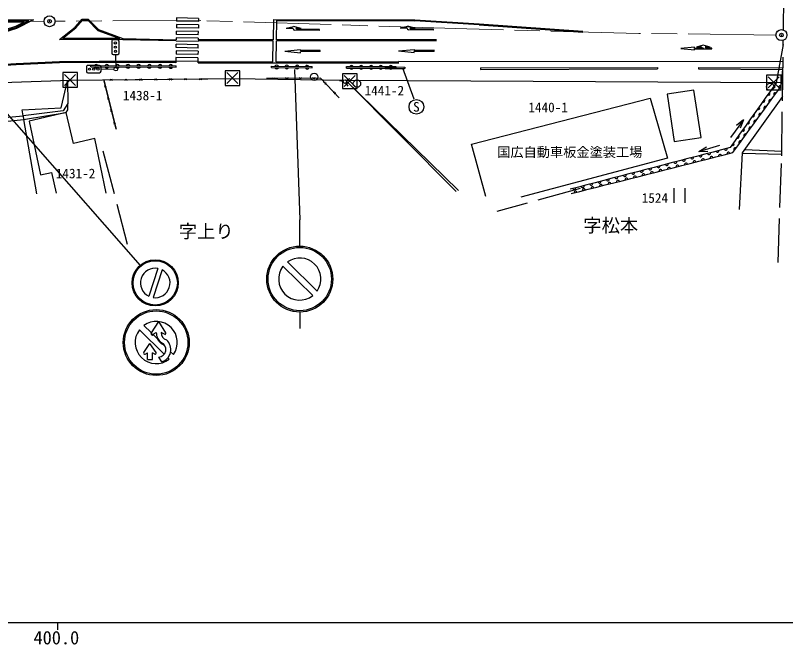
# Model space of a CAD drawing. Units: millimetres, scale not verified. Extents: x 40000 to 680000, y 20000 to 380000.
# Drawn here: x 462256 to 567344, y 201965 to 287846 of the extents above; entities that cross this region are included whole.
import ezdxf
from ezdxf.enums import TextEntityAlignment as Align

# ---------------------------------------------------------------- set-up
doc = ezdxf.new("R2010")
doc.units = ezdxf.units.MM
doc.header["$LTSCALE"] = 1000
doc.header["$PDMODE"] = 32
doc.header["$PDSIZE"] = 500
doc.linetypes.add('CHAIN', pattern=[18.5, 12, -1.5, 3.5, -1.5])
doc.linetypes.add('DASHED', pattern=[7.5, 6, -1.5])
for name, color, linetype, lineweight in [('M-BGD', 7, 'Continuous', 25), ('M-BGD-EXST', 7, 'Continuous', 25), ('M-BMK', 2, 'CHAIN', 13), ('M-BMK-HTXT', 7, 'Continuous', 13), ('M-BMK-SRVR', 3, 'Continuous', 25), ('M-STR-STRC', 7, 'Continuous', 25), ('M-TTL-BAND', 7, 'Continuous', 25)]:
    doc.layers.add(name, color=color, linetype=linetype, lineweight=lineweight)
doc.layers.add('M-OTRS', color=6, linetype='Continuous')
doc.styles.add('ＭＳ ゴシック', font='')
doc.styles.get('ＭＳ ゴシック').set_extended_font_data('MS Gothic')

msp = doc.modelspace()

# ---------------------------------------------------------------- linework, layer by layer
at = {"layer": 'M-BGD', "linetype": 'DASHED'}
for p, q in [((567039, 285922), (567782, 343525)), ((567013, 283890), (566062, 278637)), ((566717, 278191), (566969, 280496)), ((460303, 273858), (463297, 274126)), ((460348, 273311), (463383, 273615)), ((474205, 269352), (477516, 256628)), ((539318, 264227), (527932, 261065))]:
    msp.add_line(p, q, dxfattribs=at)
at = {"layer": 'M-BGD'}
for p, q in [((472542, 280805), (472543, 281005)), ((472542, 280805), (484179, 280770)), ((472543, 281005), (484180, 280970)), ((484179, 280770), (484180, 280970)), ((497207, 280712), (497209, 280912)), ((497207, 280712), (502768, 280671)), ((497209, 280912), (502769, 280871)), ((502768, 280671), (502769, 280871)), ((507432, 280863), (514143, 280862)), ((507432, 280663), (507432, 280863)), ((507432, 280663), (514143, 280662)), ((512720, 280803), (512719, 280603)), ((512719, 280603), (515372, 280579)), ((512720, 280803), (515374, 280779)), ((514143, 280862), (514143, 280662)), ((566982, 281511), (514505, 281555)), ((515374, 280779), (515372, 280579)), ((525696, 280680), (549850, 280731)), ((525696, 280680), (525697, 280480)), ((549850, 280731), (549851, 280531)), ((555458, 280739), (555457, 280539)), ((555458, 280739), (566972, 280670)), ((525697, 280480), (549851, 280531)), ((555457, 280539), (566966, 280470)), ((474302, 279050), (488508, 279186)), ((474302, 279050), (476000, 272333)), ((476000, 272333), (474302, 279050)), ((475137, 279133), (475497, 278986)), ((475138, 278983), (475495, 279136)), ((477166, 279152), (477526, 279006)), ((477167, 279002), (477525, 279156)), ((479195, 279172), (479555, 279025)), ((479197, 279022), (479554, 279175)), ((481225, 279191), (481585, 279045)), ((481226, 279041), (481583, 279195)), ((483254, 279211), (483614, 279064)), ((483256, 279061), (483613, 279214)), ((485283, 279230), (485644, 279084)), ((485285, 279080), (485642, 279234)), ((487313, 279250), (487673, 279103)), ((487314, 279100), (487672, 279253)), ((503896, 279270), (496526, 279210)), ((497611, 279144), (497284, 279291)), ((497610, 279294), (497286, 279141)), ((499454, 279159), (499127, 279306)), ((499452, 279309), (499128, 279156)), ((501296, 279174), (500969, 279321)), ((501295, 279324), (500970, 279171)), ((503139, 279189), (502812, 279337)), ((503137, 279339), (502813, 279187)), ((506421, 276610), (503896, 279270)), ((504693, 278539), (504361, 278671)), ((504585, 278436), (504470, 278774)), ((507336, 278940), (522728, 263925)), ((522373, 263820), (507336, 278940)), ((566946, 278660), (507336, 278940)), ((566062, 278637), (565363, 277655)), ((474625, 278080), (474404, 278340)), ((474479, 278043), (474550, 278377)), ((505847, 277106), (505733, 277444)), ((554842, 277639), (551174, 277082)), ((555822, 271172), (554842, 277639)), ((565363, 277655), (564663, 276673)), ((565584, 276626), (566264, 277565)), ((566264, 277565), (566717, 278191)), ((475049, 276401), (474829, 276661)), ((474904, 276364), (474974, 276698)), ((505956, 277209), (505624, 277341)), ((551174, 277082), (552154, 270616)), ((564663, 276673), (563964, 275691)), ((564904, 275687), (565584, 276626)), ((563964, 275691), (563265, 274709)), ((564224, 274748), (564904, 275687)), ((475474, 274722), (475253, 274982)), ((475328, 274685), (475399, 275019)), ((563265, 274709), (562565, 273727)), ((563544, 273809), (564224, 274748)), ((463297, 274126), (463383, 273615)), ((463383, 273615), (465143, 263510)), ((475898, 273043), (475678, 273303)), ((475753, 273006), (475823, 273339)), ((561584, 273606), (559824, 271176)), ((561584, 273606), (560637, 272810)), ((561584, 273606), (561123, 272458)), ((562565, 273727), (561866, 272745)), ((562864, 272870), (563544, 273809)), ((561866, 272745), (561167, 271763)), ((562183, 271931), (562864, 272870)), ((552154, 270616), (555822, 271172)), ((561167, 271763), (560467, 270781)), ((561503, 270992), (562183, 271931)), ((555493, 269282), (558371, 270130)), ((560467, 270781), (559768, 269799)), ((560823, 270053), (561503, 270992)), ((555493, 269282), (556560, 269909)), ((555493, 269282), (556729, 269333)), ((557469, 269200), (556320, 268901)), ((558618, 269499), (557469, 269200)), ((559768, 269799), (558618, 269499)), ((558983, 268820), (560143, 269114)), ((560143, 269114), (560823, 270053)), ((561783, 269562), (566825, 269301)), ((552871, 268003), (551722, 267704)), ((554021, 268302), (552871, 268003)), ((555170, 268601), (554021, 268302)), ((556320, 268901), (555170, 268601)), ((555501, 267937), (556662, 268231)), ((556662, 268231), (557822, 268525)), ((557822, 268525), (558983, 268820)), ((566819, 268837), (561427, 268998)), ((549423, 267105), (548273, 266806)), ((550572, 267404), (549423, 267105)), ((551722, 267704), (550572, 267404)), ((550859, 266759), (552019, 267053)), ((552019, 267053), (553180, 267348)), ((553180, 267348), (554340, 267642)), ((554340, 267642), (555501, 267937)), ((544825, 265908), (543676, 265608)), ((545975, 266207), (544825, 265908)), ((547124, 266506), (545975, 266207)), ((546216, 265581), (547377, 265875)), ((548273, 266806), (547124, 266506)), ((547377, 265875), (548537, 266170)), ((548537, 266170), (549698, 266464)), ((549698, 266464), (550859, 266759)), ((541377, 265010), (540227, 264711)), ((542526, 265309), (541377, 265010)), ((543676, 265608), (542526, 265309)), ((542734, 264698), (543895, 264992)), ((543895, 264992), (545055, 265286)), ((545055, 265286), (546216, 265581)), ((539078, 264411), (537928, 264112)), ((538092, 263520), (539252, 263814)), ((540227, 264711), (539078, 264411)), ((539252, 263814), (540413, 264109)), ((540413, 264109), (541574, 264403)), ((541574, 264403), (542734, 264698))]:
    msp.add_line(p, q, dxfattribs=at)
at = {"layer": 'M-BGD', "linetype": 'DASHED'}
msp.add_lwpolyline([(566308, 254119), (566817, 268666), (567020, 284422)], dxfattribs=at)
at = {"layer": 'M-BGD'}
for points in [[(507336, 278940), (491870, 279172), (469710, 278966), (460431, 278639), (443448, 278112)], [(526450, 263122), (524472, 270258), (548887, 276550), (551220, 268343), (531225, 263024)], [(566921, 276777), (561430, 269066), (561024, 261355)], [(463383, 273615), (469195, 274579), (469406, 274951), (469398, 275802)], [(469195, 274579), (464118, 273419), (465691, 266065), (467199, 266422), (467807, 263579)], [(474648, 263560), (473116, 271056), (470172, 270372), (469195, 274579)]]:
    msp.add_lwpolyline(points, dxfattribs=at)
msp.add_lwpolyline([(463297, 274126), (463163, 274951), (468514, 275241), (469383, 278916), (469398, 275802), (468767, 274818)], close=True, dxfattribs=at)
for centre, radius, start, end in [((473270, 280923), 271, 206.33839, 333.32264), ((473270, 280882), 271, 26.33839, 153.32264), ((474724, 280877), 271, 26.33839, 153.32264), ((474725, 280919), 271, 206.33839, 333.32264), ((476179, 280915), 271, 206.33839, 333.32264), ((476179, 280873), 271, 26.33839, 153.32264), ((477634, 280910), 271, 206.33839, 333.32264), ((477634, 280869), 271, 26.33839, 153.32264), ((479088, 280906), 271, 206.33839, 333.32264), ((479088, 280864), 271, 26.33839, 153.32264), ((480543, 280902), 271, 206.33839, 333.32264), ((480543, 280860), 271, 26.33839, 153.32264), ((481997, 280856), 271, 26.33839, 153.32264), ((481998, 280898), 271, 206.33839, 333.32264), ((483452, 280893), 271, 206.33839, 333.32264), ((483452, 280851), 271, 26.33839, 153.32264), ((497903, 280811), 254, 203.74248, 335.41291), ((497903, 280803), 254, 23.74091, 155.41327), ((499293, 280801), 254, 203.74248, 335.41291), ((499293, 280793), 254, 23.74091, 155.41327), ((500683, 280791), 254, 203.74248, 335.41291), ((500683, 280783), 254, 23.74091, 155.41327), ((502074, 280780), 254, 203.74248, 335.41291), ((502073, 280772), 254, 23.74091, 155.41327), ((508103, 280771), 242, 22.30844, 157.68129), ((508103, 280755), 242, 202.30844, 337.68129), ((509446, 280771), 242, 22.30844, 157.68129), ((509446, 280755), 242, 202.30844, 337.68129), ((510788, 280771), 242, 22.30844, 157.68129), ((510788, 280755), 242, 202.30844, 337.68129), ((512130, 280771), 242, 22.30844, 157.68129), ((512130, 280754), 242, 202.30844, 337.68129), ((513472, 280771), 242, 22.30844, 157.68129), ((513472, 280754), 242, 202.30844, 337.68129), ((565712, 278146), 201, 234.80735, 54.27907), ((566598, 278039), 193, 52.11179, 236.06346), ((565012, 277164), 201, 234.80686, 54.2779), ((565918, 277100), 193, 52.1143, 236.05855), ((563614, 275200), 201, 234.80818, 54.27591), ((564313, 276182), 201, 234.80802, 54.27839), ((564558, 275222), 193, 52.11347, 236.06178), ((565238, 276161), 193, 52.11262, 236.06023), ((562914, 274218), 201, 234.80652, 54.27757), ((563878, 274283), 193, 52.11262, 236.06023), ((562215, 273236), 201, 234.80735, 54.27907), ((563198, 273344), 193, 52.1143, 236.05855), ((561516, 272254), 201, 234.80686, 54.2779), ((562518, 272405), 193, 52.11179, 236.06346), ((560816, 271272), 201, 234.80802, 54.27839), ((561838, 271466), 193, 52.11262, 236.06023), ((560117, 270290), 201, 234.80818, 54.27591), ((561158, 270527), 193, 52.11553, 236.05906), ((556895, 269048), 198, 194.00942, 15.18131), ((558044, 269348), 198, 194.00626, 15.18166), ((559194, 269647), 198, 194.00942, 15.18131), ((559563, 268968), 200, 14.11123, 194.36026), ((560478, 269588), 193, 52.11179, 236.06346), ((553446, 268151), 198, 194.00942, 15.18131), ((554596, 268450), 198, 194.00942, 15.18131), ((554921, 267790), 200, 14.11123, 194.36026), ((555745, 268749), 198, 194.00664, 15.18409), ((556081, 268084), 200, 14.10845, 194.36303), ((557242, 268379), 200, 14.10845, 194.36303), ((558402, 268673), 200, 14.11123, 194.36026), ((548849, 266953), 198, 194.00942, 15.18131), ((549998, 267253), 198, 194.00626, 15.18166), ((551148, 267552), 198, 194.00942, 15.18131), ((551439, 266906), 200, 14.11194, 194.35955), ((552297, 267851), 198, 194.00942, 15.18131), ((552599, 267201), 200, 14.11194, 194.35955), ((553760, 267495), 200, 14.11123, 194.36026), ((545400, 266055), 198, 194.00942, 15.18131), ((546550, 266355), 198, 194.00942, 15.18131), ((546796, 265729), 200, 14.10845, 194.36303), ((547699, 266654), 198, 194.00942, 15.18131), ((547957, 266023), 200, 14.10845, 194.36303), ((549117, 266317), 200, 14.10845, 194.36303), ((550278, 266612), 200, 14.11123, 194.36026), ((540803, 264858), 198, 194.00942, 15.18131), ((541952, 265158), 198, 194.00802, 15.18344), ((543101, 265457), 198, 194.00942, 15.18131), ((543314, 264845), 200, 14.11194, 194.35955), ((544251, 265756), 198, 194.00487, 15.18379), ((544475, 265140), 200, 14.11262, 194.35816), ((545636, 265434), 200, 14.11123, 194.36026), ((538504, 264260), 198, 194.00626, 15.18166), ((538672, 263667), 200, 14.10845, 194.36303), ((539653, 264559), 198, 194.00802, 15.18344), ((539833, 263962), 200, 14.10845, 194.36303), ((540993, 264256), 200, 14.11159, 194.36268), ((542154, 264551), 200, 14.11123, 194.36026)]:
    msp.add_arc(centre, radius, start, end, dxfattribs=at)
at = {"layer": 'M-BGD-EXST'}
for p, q in [((475394, 284309), (475415, 282710)), ((476191, 284520), (475591, 284512)), ((476415, 282723), (476394, 284322)), ((475617, 282512), (476217, 282520)), ((475917, 282516), (475940, 280766)), ((471938, 280806), (471942, 280206)), ((473737, 281017), (472137, 281007)), ((473942, 280219), (473938, 280819)), ((516680, 276414), (515141, 280644)), ((468966, 278279), (470466, 279779)), ((468966, 279779), (470466, 278279)), ((472143, 280007), (473743, 280017)), ((473940, 280519), (475690, 280530)), ((491110, 278540), (492610, 280040)), ((491110, 280040), (492610, 278540)), ((507120, 278134), (508620, 279634)), ((507120, 279634), (508620, 278134)), ((506499, 278980), (506987, 278870)), ((507364, 278604), (507631, 278181)), ((507442, 278948), (507865, 279215)), ((508861, 279031), (508861, 278031)), ((564976, 277945), (566476, 279445)), ((564976, 279445), (566476, 277945)), ((552089, 264280), (552089, 262280)), ((553589, 264280), (553589, 262280))]:
    msp.add_line(p, q, dxfattribs=at)
for points in [[(468716, 278029), (470716, 278029), (470716, 280029), (468716, 280029)], [(490860, 278290), (492860, 278290), (492860, 280290), (490860, 280290)], [(506870, 277884), (508870, 277884), (508870, 279884), (506870, 279884)], [(564726, 277695), (566726, 277695), (566726, 279695), (564726, 279695)]]:
    msp.add_lwpolyline(points, close=True, dxfattribs=at)
for centre, radius in [((475897, 284091), 150), ((475904, 283516), 150), ((475912, 282941), 150), ((472365, 280509), 150), ((472940, 280512), 150), ((473515, 280516), 150), ((475943, 280516), 250), ((503033, 279452), 500), ((507231, 278815), 250), ((508861, 278531), 500), ((565237, 278091), 500), ((516970, 275366), 1000)]:
    msp.add_circle(centre, radius, dxfattribs=at)
for centre, start, end in [((475594, 284312), 90.74777, 180.74777), ((476194, 284320), 0.74777, 90.74777), ((475615, 282712), 180.74777, 270.74777), ((476215, 282720), 270.74777, 0.74777), ((472138, 280807), 90.35801, 180.35801), ((473738, 280817), 0.35801, 90.35801), ((472142, 280207), 180.35801, 270.35801), ((473742, 280217), 270.35801, 0.35801)]:
    msp.add_arc(centre, 200, start, end, dxfattribs=at)
at = {"layer": 'M-BMK'}
for points in [[(466162, 287045), (397190, 286494), (387890, 286456), (367645, 286518)], [(566029, 285161), (547329, 285391), (523850, 286010), (487552, 287152), (467662, 287053)]]:
    msp.add_lwpolyline(points, dxfattribs=at)
at = {"layer": 'M-BMK-SRVR'}
for centre in [(466912, 287049), (566779, 285152)]:
    msp.add_circle(centre, 750, dxfattribs=at)
msp.add_point((466912, 287049), dxfattribs=at)
at = {"layer": 'M-OTRS'}
msp.add_point((566779, 285152), dxfattribs=at)
at = {"layer": 'M-STR-STRC'}
for p, q in [((464092, 287087), (454844, 287132)), ((462337, 286199), (464092, 287087)), ((484249, 287501), (484242, 287051)), ((487236, 286993), (484242, 287051)), ((487242, 287442), (484249, 287501)), ((487242, 287442), (487236, 286993)), ((497468, 287280), (497428, 284519)), ((497467, 287280), (516764, 287251)), ((497878, 284519), (497916, 287129)), ((497916, 287129), (516764, 287101)), ((516764, 287251), (525525, 286709)), ((525514, 286559), (516764, 287101)), ((459010, 285153), (462337, 286199)), ((484236, 286601), (484229, 286151)), ((487223, 286093), (484229, 286151)), ((487229, 286543), (484236, 286601)), ((487229, 286543), (487223, 286093)), ((499205, 286105), (500210, 286350)), ((499205, 286105), (500118, 286089)), ((501253, 286069), (500210, 286350)), ((501253, 286069), (500540, 286081)), ((503757, 285907), (500663, 285954)), ((503755, 285770), (503757, 285907)), ((514747, 286143), (515752, 286389)), ((514747, 286143), (515660, 286127)), ((516795, 286107), (515752, 286389)), ((519297, 285809), (515898, 285860)), ((516795, 286107), (516082, 286120)), ((519299, 285946), (516205, 285993)), ((519297, 285809), (519299, 285946)), ((525514, 286559), (539677, 285535)), ((525525, 286709), (539688, 285685)), ((484208, 284801), (484204, 284525)), ((487203, 284743), (484208, 284801)), ((484215, 285251), (484222, 285701)), ((487210, 285193), (484215, 285251)), ((487216, 285643), (484222, 285701)), ((487210, 285193), (487216, 285643)), ((503755, 285770), (500356, 285822)), ((476909, 284675), (484204, 284525)), ((484187, 283451), (484194, 283901)), ((487190, 283843), (484194, 283901)), ((484201, 284375), (484201, 284351)), ((487197, 284293), (484201, 284351)), ((487183, 283393), (487190, 283843)), ((487197, 284293), (487198, 284373)), ((497425, 284369), (487198, 284373)), ((487203, 284743), (487200, 284523)), ((497428, 284519), (487200, 284523)), ((497383, 281529), (497425, 284369)), ((497833, 281529), (497875, 284369)), ((519732, 284361), (497875, 284369)), ((519732, 284511), (497878, 284519)), ((556105, 283777), (555168, 283521)), ((557042, 283521), (556105, 283777)), ((484180, 283001), (484173, 282551)), ((487177, 282943), (484180, 283001)), ((487183, 283393), (484187, 283451)), ((487177, 282943), (487170, 282493)), ((499004, 282950), (501133, 283175)), ((499004, 282950), (501143, 282721)), ((501133, 283175), (501135, 283032)), ((503848, 283045), (501135, 283032)), ((503849, 282899), (501138, 282887)), ((501143, 282721), (501138, 282887)), ((503849, 282899), (503848, 283045)), ((514546, 282988), (516675, 283213)), ((514546, 282988), (516685, 282759)), ((516675, 283213), (516677, 283071)), ((519390, 283083), (516677, 283071)), ((519391, 282938), (516680, 282925)), ((516685, 282759), (516680, 282925)), ((519391, 282938), (519390, 283083)), ((554913, 283521), (553038, 283329)), ((553038, 283329), (554913, 283137)), ((554913, 283393), (554913, 283521)), ((554913, 283393), (556111, 283393)), ((554913, 283265), (557298, 283266)), ((554913, 283137), (554913, 283265)), ((555850, 283521), (555168, 283521)), ((557042, 283521), (556361, 283521)), ((557298, 283394), (556611, 283393)), ((557298, 283266), (557298, 283394)), ((484166, 282101), (484159, 281651)), ((484159, 281651), (487157, 281593)), ((487164, 282043), (484166, 282101)), ((487170, 282493), (484173, 282551)), ((487164, 282043), (487157, 281593)), ((484157, 281532), (484156, 281382)), ((487184, 281512), (497383, 281529)), ((487184, 281362), (487184, 281512)), ((500324, 280439), (501056, 259940)), ((456826, 279269), (479259, 253700)), ((501056, 256360), (501056, 259940)), ((481707, 253314), (480474, 249510)), ((498763, 253602), (502832, 249593)), ((499370, 254195), (503416, 250209)), ((482268, 253120), (481043, 249338)), ((501056, 247360), (501056, 245123)), ((480847, 244524), (481809, 246057)), ((482771, 244524), (481809, 246057)), ((479177, 244939), (482564, 241602)), ((479784, 245532), (480766, 244564)), ((481040, 244322), (481482, 244569)), ((481089, 244246), (481579, 243764)), ((482579, 244322), (482137, 244569)), ((479758, 241826), (480604, 243084)), ((481450, 241826), (480604, 243084)), ((482428, 242927), (482688, 242671)), ((479942, 241617), (480267, 241779)), ((480267, 240879), (480267, 241779)), ((481266, 241617), (480942, 241779)), ((480942, 240879), (480942, 241779)), ((483441, 241929), (483830, 241546)), ((480267, 240879), (480942, 240879)), ((481785, 241192), (482189, 240564)), ((483057, 241116), (483246, 240930))]:
    msp.add_line(p, q, dxfattribs=at)
for points in [[(454844, 287282), (464714, 287234), (462394, 286059), (459039, 285005), (454841, 284663)], [(454844, 286982), (463470, 286940), (462280, 286338), (458981, 285302), (454841, 284964)], [(484201, 284375), (476894, 284526), (468262, 284536), (470404, 286244), (471360, 287347), (472188, 287334), (473582, 285935), (476909, 284676)], [(484157, 281532), (473672, 281560), (468267, 281502), (462375, 281234), (458765, 281014)], [(484156, 281382), (473673, 281410), (468271, 281352), (462383, 281084), (458774, 280865)], [(487184, 281362), (497382, 281379), (506409, 281376), (514554, 281392)], [(497833, 281529), (506409, 281526), (514553, 281542)]]:
    msp.add_lwpolyline(points, dxfattribs=at)
msp.add_lwpolyline([(476484, 284676), (468690, 284686), (470508, 286135), (471428, 287196), (472125, 287185), (473499, 285806)], close=True, dxfattribs=at)
for centre, radius in [((501056, 251860), 4500), ((501056, 251860), 4320), ((481336, 251333), 3150), ((481336, 251333), 3024), ((481471, 243197), 4500), ((481471, 243197), 4320)]:
    msp.add_circle(centre, radius, dxfattribs=at)
for centre, radius, start, end in [((500466, 286160), 355, 191.52962, 252.06513), ((500766, 286177), 246, 202.98286, 245.30943), ((516008, 286198), 355, 191.52962, 252.06513), ((516308, 286216), 246, 202.98286, 245.30943), ((556349, 284211), 852, 234.11167, 258.62649), ((556669, 283815), 426, 223.6985, 265.32191), ((501056, 251860), 2880, 325.01478, 125.8468), ((481336, 251333), 2016, 79.41089, 244.68823), ((501056, 251860), 2880, 142.79212, 308.06946), ((481336, 251333), 2016, 261.63355, 62.46557), ((481471, 243197), 2880, 325.01478, 125.8468), ((481471, 243197), 2880, 142.79212, 308.06946), ((480969, 244447), 234, 150.12214, 300.73943), ((480969, 244447), 144, 147.89837, 299.2433), ((483206, 244566), 1724, 179.87965, 232.34202), ((483206, 244566), 1069, 179.87965, 251.91579), ((482649, 244447), 144, 240.7567, 32.10163), ((483206, 244566), 1814, 206.23235, 244.62922), ((481732, 242240), 1049, 272.88807, 66.36853), ((481732, 242240), 1737, 285.25, 48.91043), ((479878, 241745), 144, 146.08257, 296.56505), ((481331, 241745), 144, 243.43495, 33.91743)]:
    msp.add_arc(centre, radius, start, end, dxfattribs=at)
at = {"layer": 'M-TTL-BAND'}
for p, q in [((40000, 205000), (579000, 205000)), ((468000, 205000), (468000, 204000))]:
    msp.add_line(p, q, dxfattribs=at)

# ---------------------------------------------------------------- texts
at = {"layer": 'M-BGD-EXST', "style": 'ＭＳ ゴシック'}
msp.add_text('S', height=1320, dxfattribs=at).set_placement((516970, 275366), align=Align.MIDDLE_CENTER)
at = {"layer": 'M-BMK-HTXT', "style": 'ＭＳ ゴシック'}
for s, height, p in [('1438-1', 1320, (479617, 276910)), ('1441-2', 1320, (512597, 277583)), ('1440-1', 1320, (534942, 275294)), ('国広自動車板金塗装工場', 1320, (537898, 269184)), ('1431-2', 1320, (470464, 266275)), ('1524', 1320, (549508, 262924)), ('字上り', 1833, (488291, 258378)), ('字松本', 1833, (543490, 259169))]:
    msp.add_text(s, height=height, dxfattribs=at).set_placement(p, align=Align.MIDDLE_CENTER)
at = {"layer": 'M-TTL-BAND', "style": 'ＭＳ ゴシック'}
msp.add_text('400.0', height=1833, dxfattribs=at).set_placement((467844, 201445), align=Align.BOTTOM_CENTER)

doc.saveas('drawing.dxf')
